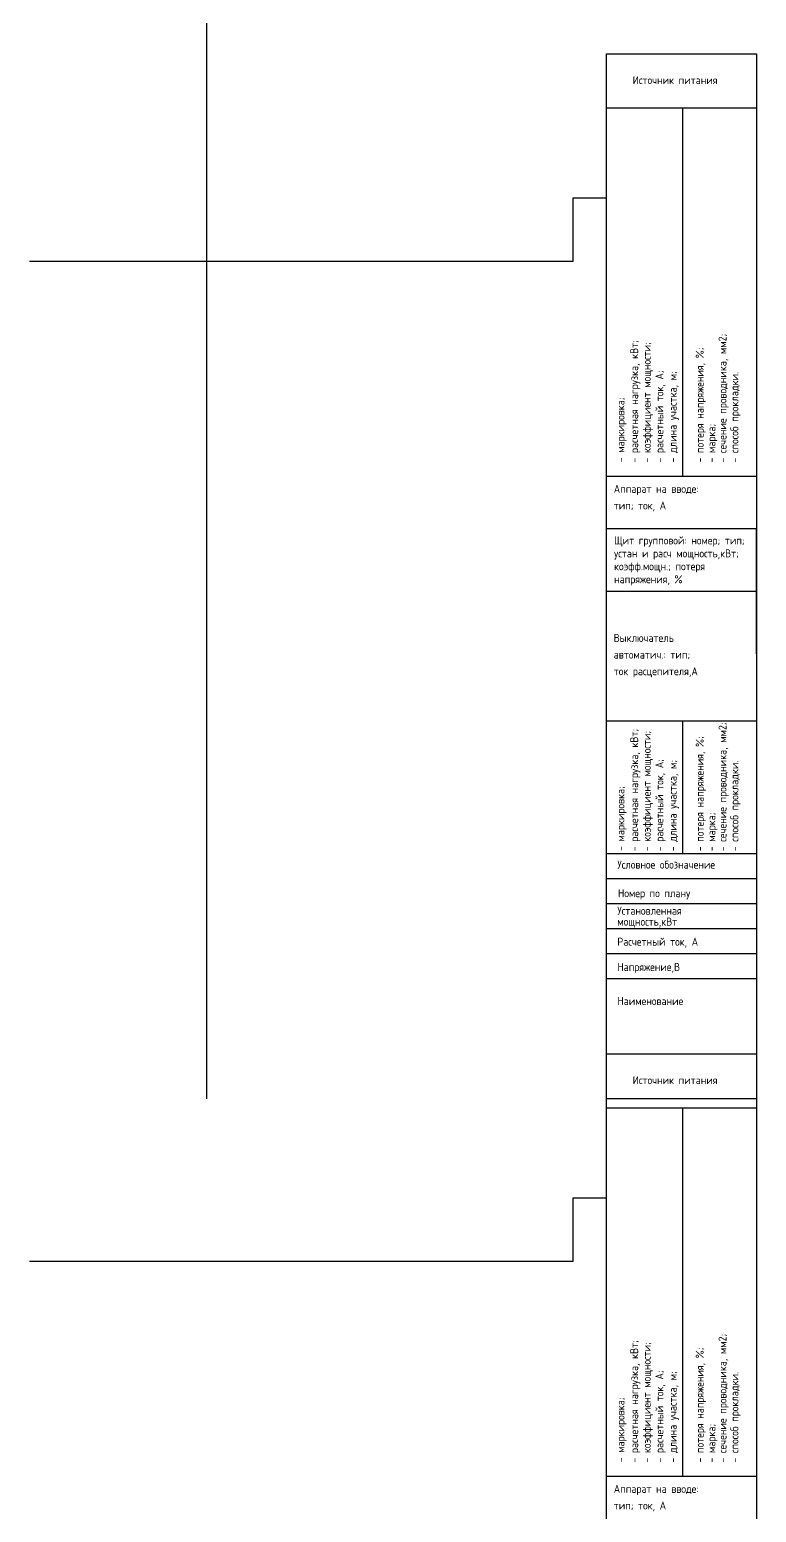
# Model space of a CAD drawing. Header units: millimetres. Extents: x -4379 to 694, y -18291 to 2656.
# Drawn here: x -144.3 to 37.5, y -103.3 to 267.3 of the extents above; entities that cross this region are included whole.
import ezdxf

# ---------------------------------------------------------------- set-up
doc = ezdxf.new("R2010")
doc.units = ezdxf.units.MM
doc.layers.add('Def_model', color=7, linetype='Continuous', plot=False)
doc.layers.add('Секция ППУ', color=7, linetype='Continuous')
doc.layers.add('ЭС рамка', color=7, linetype='Continuous', lineweight=18)
doc.styles.add('SLD_Style', font='isocpeur.ttf', dxfattribs={"width": 0.9})

# ---------------------------------------------------------------- blocks, each defined once
blk = doc.blocks.new('Table1')
at = {"lineweight": 30}
for p, q in [((37.5, 142.5), (0, 142.5)), ((37.5, 130), (37.5, 142.5)), ((37.5, 111.25), (37.5, 130)), ((37.5, 126.88), (0, 126.88)), ((0, 111.25), (0, 125.61)), ((0, 61.25), (0, 111.25)), ((0, 94.56), (37.5, 94.56)), ((37.5, 61.25), (0, 61.25)), ((37.5, 55), (0, 55)), ((37.5, 48.75), (0, 48.75)), ((37.5, 42.5), (0, 42.5)), ((37.5, 36.25), (0, 36.25)), ((37.5, 30), (0, 30))]:
    blk.add_line(p, q, dxfattribs=at)
at = {"layer": 'ЭС рамка', "lineweight": 30}
for p, q in [((0, 0), (0, 261.28)), ((0, 261.28), (37.5, 261.28)), ((37.5, 261.28), (37.5, 0)), ((0, 247.8), (37.5, 247.8)), ((19.09, 155.72), (19.09, 247.8)), ((0, 155.72), (37.5, 155.72)), ((19.09, 61.25), (19.09, 94.56)), ((37.5, 0), (0, 0))]:
    blk.add_line(p, q, dxfattribs=at)
at = {"layer": 'ЭС рамка', "style": 'SLD_Style', "width": 0.9}
for s, p in [('Источник питания', (6.55, 253.7)), ('Аппарат на вводе:', (1.81, 151.52)), ('тип; ток, А', (1.81, 147.36)), ('устан и расч мощность,кВт; ', (1.9, 135.39)), ('Щит групповой: номер; тип; ', (1.9, 138.63)), ('коэфф.мощн.; потеря ', (1.9, 132.16)), ('напряжения, %', (1.9, 128.92)), ('Выключатель', (1.81, 114.25)), ('автоматич.: тип;', (1.81, 110.08)), ('ток расцепителя,А', (1.81, 105.92)), ('Условное обозначение', (2.72, 57.58)), ('Номер по плану', (2.88, 50.43)), ('Установленная', (2.72, 46.05)), ('мощность,кВт', (2.72, 43.32)), ('Расчетный ток, А', (2.72, 38.31)), ('Напряжение,В', (2.72, 31.99)), ('Наименование', (2.72, 23.47))]:
    blk.add_text(s, height=2, dxfattribs=at).set_placement(p)
for s, p in [(' - расчетная нагрузка, кВт;', (7.93, 157.95)), (' - сечение проводника, мм2;', (30.03, 157.95)), (' - коэффициент мощности;', (11.07, 157.95)), (' - потеря напряжения, %%%;', (24.32, 157.95)), (' - расчетный ток, А;', (14.25, 157.95)), (' - длина участка, м;', (17.57, 157.95)), (' - способ прокладки.', (33.01, 157.95)), ('   - маркировка;', (4.5, 155.72)), (' - марка;', (27.23, 157.95)), (' - сечение проводника, мм2;', (30.03, 60.78)), (' - расчетная нагрузка, кВт;', (7.93, 60.78)), (' - коэффициент мощности;', (11.07, 60.78)), (' - потеря напряжения, %%%;', (24.32, 60.78)), (' - расчетный ток, А;', (14.25, 60.78)), (' - длина участка, м;', (17.57, 60.78)), (' - способ прокладки.', (33.01, 60.78)), ('   - маркировка;', (4.5, 58.55)), (' - марка;', (27.23, 60.78))]:
    blk.add_text(s, height=2, rotation=90, dxfattribs=at).set_placement(p)

msp = doc.modelspace()

# ---------------------------------------------------------------- linework, layer by layer
msp.add_line((-100, 0), (-100, 500))
at = {"layer": 'Def_model', "color": 1, "lineweight": 30}
for points in [[(0, 209.34), (0, 225.205), (-8.453, 225.205), (-8.453, 209.34), (-144.31, 209.34)], [(0, -40.66), (0, -24.795), (-8.453, -24.795), (-8.453, -40.66), (-144.31, -40.66)]]:
    msp.add_lwpolyline(points, dxfattribs=at)

# ---------------------------------------------------------------- block references
at = {"layer": 'Секция ППУ', "lineweight": 0}
for p in [(0, 0), (0, -250)]:
    msp.add_blockref('Table1', p, dxfattribs=at)

doc.saveas('drawing.dxf')
